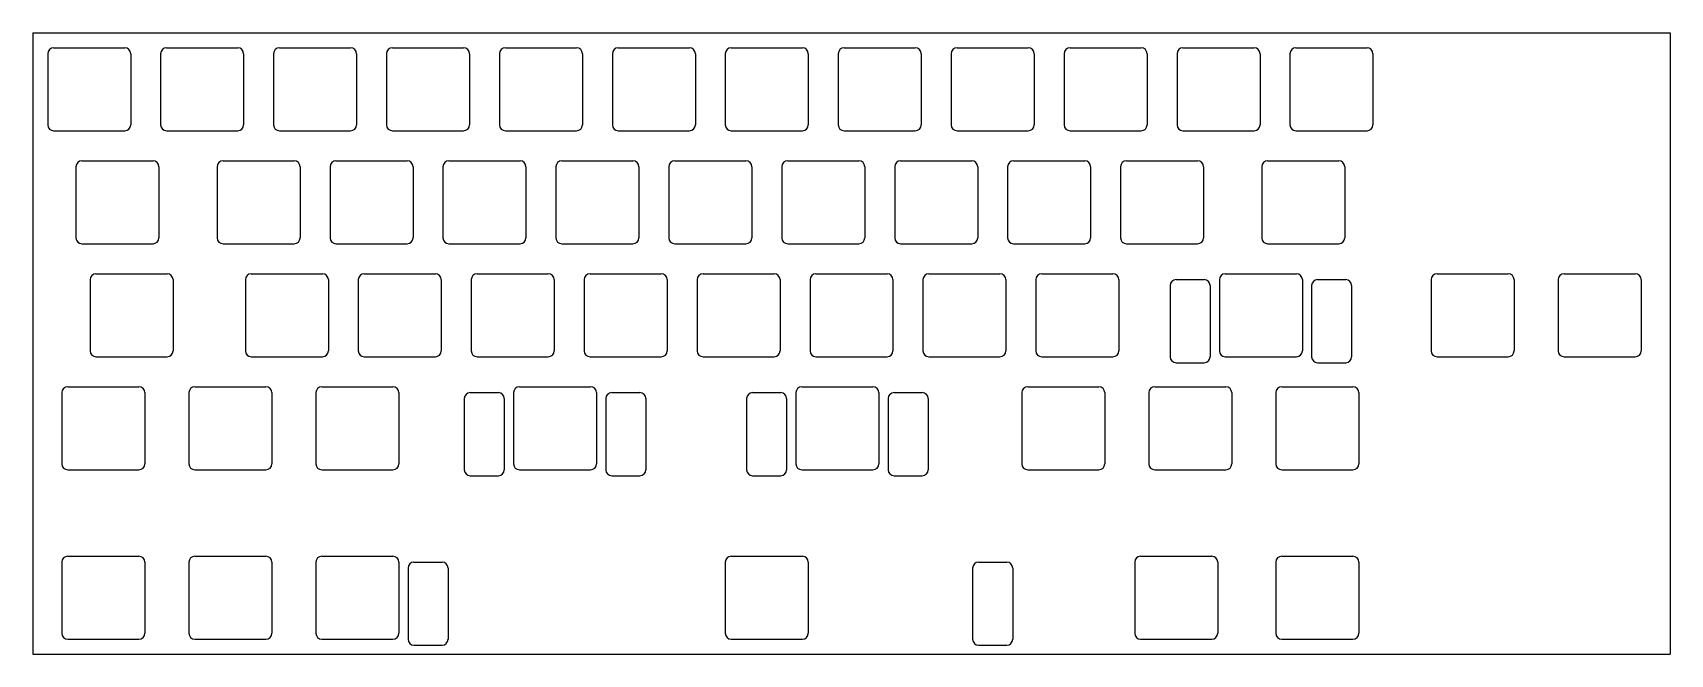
# Model space of a CAD drawing. Header units: millimetres. Extents: x 0 to 276, y -105 to 0.
import ezdxf

# ---------------------------------------------------------------- set-up
doc = ezdxf.new("R2010")
doc.units = ezdxf.units.MM

msp = doc.modelspace()

# ---------------------------------------------------------------- linework, layer by layer
for p, q in [((0, 0), (276.225, 0)), ((0, 0), (0, -104.775)), ((276.225, 0), (276.225, -104.775)), ((3.525, -2.525), (15.525, -2.525)), ((22.575, -2.525), (34.575, -2.525)), ((41.625, -2.525), (53.625, -2.525)), ((60.675, -2.525), (72.675, -2.525)), ((79.725, -2.525), (91.725, -2.525)), ((98.775, -2.525), (110.775, -2.525)), ((117.825, -2.525), (129.825, -2.525)), ((136.875, -2.525), (148.875, -2.525)), ((155.925, -2.525), (167.925, -2.525)), ((174.975, -2.525), (186.975, -2.525)), ((194.025, -2.525), (206.025, -2.525)), ((213.075, -2.525), (225.075, -2.525)), ((2.525, -3.525), (2.525, -15.525)), ((16.525, -3.525), (16.525, -15.525)), ((21.575, -3.525), (21.575, -15.525)), ((35.575, -3.525), (35.575, -15.525)), ((40.625, -3.525), (40.625, -15.525)), ((54.625, -3.525), (54.625, -15.525)), ((59.675, -3.525), (59.675, -15.525)), ((73.675, -3.525), (73.675, -15.525)), ((78.725, -3.525), (78.725, -15.525)), ((92.725, -3.525), (92.725, -15.525)), ((97.775, -3.525), (97.775, -15.525)), ((111.775, -3.525), (111.775, -15.525)), ((116.825, -3.525), (116.825, -15.525)), ((130.825, -3.525), (130.825, -15.525)), ((135.875, -3.525), (135.875, -15.525)), ((149.875, -3.525), (149.875, -15.525)), ((154.925, -3.525), (154.925, -15.525)), ((168.925, -3.525), (168.925, -15.525)), ((173.975, -3.525), (173.975, -15.525)), ((187.975, -3.525), (187.975, -15.525)), ((193.025, -3.525), (193.025, -15.525)), ((207.025, -3.525), (207.025, -15.525)), ((212.075, -3.525), (212.075, -15.525)), ((226.075, -3.525), (226.075, -15.525)), ((3.525, -16.525), (15.525, -16.525)), ((22.575, -16.525), (34.575, -16.525)), ((41.625, -16.525), (53.625, -16.525)), ((60.675, -16.525), (72.675, -16.525)), ((79.725, -16.525), (91.725, -16.525)), ((98.775, -16.525), (110.775, -16.525)), ((117.825, -16.525), (129.825, -16.525)), ((136.875, -16.525), (148.875, -16.525)), ((155.925, -16.525), (167.925, -16.525)), ((174.975, -16.525), (186.975, -16.525)), ((194.025, -16.525), (206.025, -16.525)), ((213.075, -16.525), (225.075, -16.525)), ((8.2875, -21.575), (20.2875, -21.575)), ((32.1, -21.575), (44.1, -21.575)), ((51.15, -21.575), (63.15, -21.575)), ((70.2, -21.575), (82.2, -21.575)), ((89.25, -21.575), (101.25, -21.575)), ((108.3, -21.575), (120.3, -21.575)), ((127.35, -21.575), (139.35, -21.575)), ((146.4, -21.575), (158.4, -21.575)), ((165.45, -21.575), (177.45, -21.575)), ((184.5, -21.575), (196.5, -21.575)), ((208.3125, -21.575), (220.3125, -21.575)), ((7.2875, -22.575), (7.2875, -34.575)), ((21.2875, -22.575), (21.2875, -34.575)), ((31.1, -22.575), (31.1, -34.575)), ((45.1, -22.575), (45.1, -34.575)), ((50.15, -22.575), (50.15, -34.575)), ((64.15, -22.575), (64.15, -34.575)), ((69.2, -22.575), (69.2, -34.575)), ((83.2, -22.575), (83.2, -34.575)), ((88.25, -22.575), (88.25, -34.575)), ((102.25, -22.575), (102.25, -34.575)), ((107.3, -22.575), (107.3, -34.575)), ((121.3, -22.575), (121.3, -34.575)), ((126.35, -22.575), (126.35, -34.575)), ((140.35, -22.575), (140.35, -34.575)), ((145.4, -22.575), (145.4, -34.575)), ((159.4, -22.575), (159.4, -34.575)), ((164.45, -22.575), (164.45, -34.575)), ((178.45, -22.575), (178.45, -34.575)), ((183.5, -22.575), (183.5, -34.575)), ((197.5, -22.575), (197.5, -34.575)), ((207.3125, -22.575), (207.3125, -34.575)), ((221.3125, -22.575), (221.3125, -34.575)), ((8.2875, -35.575), (20.2875, -35.575)), ((32.1, -35.575), (44.1, -35.575)), ((51.15, -35.575), (63.15, -35.575)), ((70.2, -35.575), (82.2, -35.575)), ((89.25, -35.575), (101.25, -35.575)), ((108.3, -35.575), (120.3, -35.575)), ((127.35, -35.575), (139.35, -35.575)), ((146.4, -35.575), (158.4, -35.575)), ((165.45, -35.575), (177.45, -35.575)), ((184.5, -35.575), (196.5, -35.575)), ((208.3125, -35.575), (220.3125, -35.575)), ((10.66875, -40.625), (22.66875, -40.625)), ((36.8625, -40.625), (48.8625, -40.625)), ((55.9125, -40.625), (67.9125, -40.625)), ((74.9625, -40.625), (86.9625, -40.625)), ((94.0125, -40.625), (106.0125, -40.625)), ((113.0625, -40.625), (125.0625, -40.625)), ((132.1125, -40.625), (144.1125, -40.625)), ((151.1625, -40.625), (163.1625, -40.625)), ((170.2125, -40.625), (182.2125, -40.625)), ((201.16875, -40.625), (213.16875, -40.625)), ((236.8875, -40.625), (248.8875, -40.625)), ((258.31875, -40.625), (270.31875, -40.625)), ((9.66875, -41.625), (9.66875, -53.625)), ((23.66875, -41.625), (23.66875, -53.625)), ((35.8625, -41.625), (35.8625, -53.625)), ((49.8625, -41.625), (49.8625, -53.625)), ((54.9125, -41.625), (54.9125, -53.625)), ((68.9125, -41.625), (68.9125, -53.625)), ((73.9625, -41.625), (73.9625, -53.625)), ((87.9625, -41.625), (87.9625, -53.625)), ((93.0125, -41.625), (93.0125, -53.625)), ((107.0125, -41.625), (107.0125, -53.625)), ((112.0625, -41.625), (112.0625, -53.625)), ((126.0625, -41.625), (126.0625, -53.625)), ((131.1125, -41.625), (131.1125, -53.625)), ((145.1125, -41.625), (145.1125, -53.625)), ((150.1625, -41.625), (150.1625, -53.625)), ((164.1625, -41.625), (164.1625, -53.625)), ((169.2125, -41.625), (169.2125, -53.625)), ((183.2125, -41.625), (183.2125, -53.625)), ((191.85575, -42.625), (191.85575, -54.625)), ((192.85575, -41.625), (197.60575, -41.625)), ((198.60575, -42.625), (198.60575, -54.625)), ((200.16875, -41.625), (200.16875, -53.625)), ((214.16875, -41.625), (214.16875, -53.625)), ((215.73175, -42.625), (215.73175, -54.625)), ((216.73175, -41.625), (221.48175, -41.625)), ((222.48175, -42.625), (222.48175, -54.625)), ((235.8875, -41.625), (235.8875, -53.625)), ((249.8875, -41.625), (249.8875, -53.625)), ((257.31875, -41.625), (257.31875, -53.625)), ((271.31875, -41.625), (271.31875, -53.625)), ((10.66875, -54.625), (22.66875, -54.625)), ((36.8625, -54.625), (48.8625, -54.625)), ((55.9125, -54.625), (67.9125, -54.625)), ((74.9625, -54.625), (86.9625, -54.625)), ((94.0125, -54.625), (106.0125, -54.625)), ((113.0625, -54.625), (125.0625, -54.625)), ((132.1125, -54.625), (144.1125, -54.625)), ((151.1625, -54.625), (163.1625, -54.625)), ((170.2125, -54.625), (182.2125, -54.625)), ((201.16875, -54.625), (213.16875, -54.625)), ((236.8875, -54.625), (248.8875, -54.625)), ((258.31875, -54.625), (270.31875, -54.625)), ((192.85575, -55.625), (197.60575, -55.625)), ((216.73175, -55.625), (221.48175, -55.625)), ((4.90625, -60.675), (4.90625, -72.675)), ((5.90625, -59.675), (17.90625, -59.675)), ((18.90625, -60.675), (18.90625, -72.675)), ((26.3375, -60.675), (26.3375, -72.675)), ((27.3375, -59.675), (39.3375, -59.675)), ((40.3375, -60.675), (40.3375, -72.675)), ((47.76875, -60.675), (47.76875, -72.675)), ((48.76875, -59.675), (60.76875, -59.675)), ((61.76875, -60.675), (61.76875, -72.675)), ((73.79325, -60.675), (78.54325, -60.675)), ((81.10625, -60.675), (81.10625, -72.675)), ((82.10625, -59.675), (94.10625, -59.675)), ((95.10625, -60.675), (95.10625, -72.675)), ((97.66925, -60.675), (102.41925, -60.675)), ((121.41825, -60.675), (126.16825, -60.675)), ((128.73125, -60.675), (128.73125, -72.675)), ((129.73125, -59.675), (141.73125, -59.675)), ((142.73125, -60.675), (142.73125, -72.675)), ((145.29425, -60.675), (150.04425, -60.675)), ((166.83125, -60.675), (166.83125, -72.675)), ((167.83125, -59.675), (179.83125, -59.675)), ((180.83125, -60.675), (180.83125, -72.675)), ((188.2625, -60.675), (188.2625, -72.675)), ((189.2625, -59.675), (201.2625, -59.675)), ((202.2625, -60.675), (202.2625, -72.675)), ((209.69375, -60.675), (209.69375, -72.675)), ((210.69375, -59.675), (222.69375, -59.675)), ((223.69375, -60.675), (223.69375, -72.675)), ((72.79325, -61.675), (72.79325, -73.675)), ((79.54325, -61.675), (79.54325, -73.675)), ((96.66925, -61.675), (96.66925, -73.675)), ((103.41925, -61.675), (103.41925, -73.675)), ((120.41825, -61.675), (120.41825, -73.675)), ((127.16825, -61.675), (127.16825, -73.675)), ((144.29425, -61.675), (144.29425, -73.675)), ((151.04425, -61.675), (151.04425, -73.675)), ((5.90625, -73.675), (17.90625, -73.675)), ((27.3375, -73.675), (39.3375, -73.675)), ((48.76875, -73.675), (60.76875, -73.675)), ((82.10625, -73.675), (94.10625, -73.675)), ((129.73125, -73.675), (141.73125, -73.675)), ((167.83125, -73.675), (179.83125, -73.675)), ((189.2625, -73.675), (201.2625, -73.675)), ((210.69375, -73.675), (222.69375, -73.675)), ((73.79325, -74.675), (78.54325, -74.675)), ((97.66925, -74.675), (102.41925, -74.675)), ((121.41825, -74.675), (126.16825, -74.675)), ((145.29425, -74.675), (150.04425, -74.675)), ((5.90625, -88.25), (17.90625, -88.25)), ((27.3375, -88.25), (39.3375, -88.25)), ((48.76875, -88.25), (60.76875, -88.25)), ((117.825, -88.25), (129.825, -88.25)), ((186.88125, -88.25), (198.88125, -88.25)), ((210.69375, -88.25), (222.69375, -88.25)), ((4.90625, -89.25), (4.90625, -101.25)), ((18.90625, -89.25), (18.90625, -101.25)), ((26.3375, -89.25), (26.3375, -101.25)), ((40.3375, -89.25), (40.3375, -101.25)), ((47.76875, -89.25), (47.76875, -101.25)), ((61.76875, -89.25), (61.76875, -101.25)), ((63.3, -90.25), (63.3, -102.25)), ((64.3, -89.25), (69.05, -89.25)), ((70.05, -90.25), (70.05, -102.25)), ((116.825, -89.25), (116.825, -101.25)), ((130.825, -89.25), (130.825, -101.25)), ((158.55, -90.25), (158.55, -102.25)), ((159.55, -89.25), (164.3, -89.25)), ((165.3, -90.25), (165.3, -102.25)), ((185.88125, -89.25), (185.88125, -101.25)), ((199.88125, -89.25), (199.88125, -101.25)), ((209.69375, -89.25), (209.69375, -101.25)), ((223.69375, -89.25), (223.69375, -101.25)), ((0, -104.775), (276.225, -104.775)), ((5.90625, -102.25), (17.90625, -102.25)), ((27.3375, -102.25), (39.3375, -102.25)), ((48.76875, -102.25), (60.76875, -102.25)), ((64.3, -103.25), (69.05, -103.25)), ((117.825, -102.25), (129.825, -102.25)), ((159.55, -103.25), (164.3, -103.25)), ((186.88125, -102.25), (198.88125, -102.25)), ((210.69375, -102.25), (222.69375, -102.25))]:
    msp.add_line(p, q)
for centre, start, end in [((3.525, -3.525), 90, 180), ((15.525, -3.525), 0, 90), ((22.575, -3.525), 90, 180), ((34.575, -3.525), 0, 90), ((41.625, -3.525), 90, 180), ((53.625, -3.525), 0, 90), ((60.675, -3.525), 90, 180), ((72.675, -3.525), 0, 90), ((79.725, -3.525), 90, 180), ((91.725, -3.525), 0, 90), ((98.775, -3.525), 90, 180), ((110.775, -3.525), 0, 90), ((117.825, -3.525), 90, 180), ((129.825, -3.525), 0, 90), ((136.875, -3.525), 90, 180), ((148.875, -3.525), 0, 90), ((155.925, -3.525), 90, 180), ((167.925, -3.525), 0, 90), ((174.975, -3.525), 90, 180), ((186.975, -3.525), 0, 90), ((194.025, -3.525), 90, 180), ((206.025, -3.525), 0, 90), ((213.075, -3.525), 90, 180), ((225.075, -3.525), 0, 90), ((3.525, -15.525), 180, 270), ((15.525, -15.525), 270, 360), ((22.575, -15.525), 180, 270), ((34.575, -15.525), 270, 360), ((41.625, -15.525), 180, 270), ((53.625, -15.525), 270, 360), ((60.675, -15.525), 180, 270), ((72.675, -15.525), 270, 360), ((79.725, -15.525), 180, 270), ((91.725, -15.525), 270, 360), ((98.775, -15.525), 180, 270), ((110.775, -15.525), 270, 360), ((117.825, -15.525), 180, 270), ((129.825, -15.525), 270, 360), ((136.875, -15.525), 180, 270), ((148.875, -15.525), 270, 360), ((155.925, -15.525), 180, 270), ((167.925, -15.525), 270, 360), ((174.975, -15.525), 180, 270), ((186.975, -15.525), 270, 360), ((194.025, -15.525), 180, 270), ((206.025, -15.525), 270, 360), ((213.075, -15.525), 180, 270), ((225.075, -15.525), 270, 360), ((8.2875, -22.575), 90, 180), ((20.2875, -22.575), 0, 90), ((32.1, -22.575), 90, 180), ((44.1, -22.575), 0, 90), ((51.15, -22.575), 90, 180), ((63.15, -22.575), 0, 90), ((70.2, -22.575), 90, 180), ((82.2, -22.575), 0, 90), ((89.25, -22.575), 90, 180), ((101.25, -22.575), 0, 90), ((108.3, -22.575), 90, 180), ((120.3, -22.575), 0, 90), ((127.35, -22.575), 90, 180), ((139.35, -22.575), 0, 90), ((146.4, -22.575), 90, 180), ((158.4, -22.575), 0, 90), ((165.45, -22.575), 90, 180), ((177.45, -22.575), 0, 90), ((184.5, -22.575), 90, 180), ((196.5, -22.575), 0, 90), ((208.3125, -22.575), 90, 180), ((220.3125, -22.575), 0, 90), ((8.2875, -34.575), 180, 270), ((20.2875, -34.575), 270, 360), ((32.1, -34.575), 180, 270), ((44.1, -34.575), 270, 360), ((51.15, -34.575), 180, 270), ((63.15, -34.575), 270, 360), ((70.2, -34.575), 180, 270), ((82.2, -34.575), 270, 360), ((89.25, -34.575), 180, 270), ((101.25, -34.575), 270, 360), ((108.3, -34.575), 180, 270), ((120.3, -34.575), 270, 360), ((127.35, -34.575), 180, 270), ((139.35, -34.575), 270, 360), ((146.4, -34.575), 180, 270), ((158.4, -34.575), 270, 360), ((165.45, -34.575), 180, 270), ((177.45, -34.575), 270, 360), ((184.5, -34.575), 180, 270), ((196.5, -34.575), 270, 360), ((208.3125, -34.575), 180, 270), ((220.3125, -34.575), 270, 360), ((10.66875, -41.625), 90, 180), ((22.66875, -41.625), 0, 90), ((36.8625, -41.625), 90, 180), ((48.8625, -41.625), 0, 90), ((55.9125, -41.625), 90, 180), ((67.9125, -41.625), 0, 90), ((74.9625, -41.625), 90, 180), ((86.9625, -41.625), 0, 90), ((94.0125, -41.625), 90, 180), ((106.0125, -41.625), 0, 90), ((113.0625, -41.625), 90, 180), ((125.0625, -41.625), 0, 90), ((132.1125, -41.625), 90, 180), ((144.1125, -41.625), 0, 90), ((151.1625, -41.625), 90, 180), ((163.1625, -41.625), 0, 90), ((170.2125, -41.625), 90, 180), ((182.2125, -41.625), 0, 90), ((201.16875, -41.625), 90, 180), ((213.16875, -41.625), 0, 90), ((236.8875, -41.625), 90, 180), ((248.8875, -41.625), 0, 90), ((258.31875, -41.625), 90, 180), ((270.31875, -41.625), 0, 90), ((192.85575, -42.625), 90, 180), ((197.60575, -42.625), 0, 90), ((216.73175, -42.625), 90, 180), ((221.48175, -42.625), 0, 90), ((10.66875, -53.625), 180, 270), ((22.66875, -53.625), 270, 360), ((36.8625, -53.625), 180, 270), ((48.8625, -53.625), 270, 360), ((55.9125, -53.625), 180, 270), ((67.9125, -53.625), 270, 360), ((74.9625, -53.625), 180, 270), ((86.9625, -53.625), 270, 360), ((94.0125, -53.625), 180, 270), ((106.0125, -53.625), 270, 360), ((113.0625, -53.625), 180, 270), ((125.0625, -53.625), 270, 360), ((132.1125, -53.625), 180, 270), ((144.1125, -53.625), 270, 360), ((151.1625, -53.625), 180, 270), ((163.1625, -53.625), 270, 360), ((170.2125, -53.625), 180, 270), ((182.2125, -53.625), 270, 360), ((192.85575, -54.625), 180, 270), ((197.60575, -54.625), 270, 360), ((201.16875, -53.625), 180, 270), ((213.16875, -53.625), 270, 360), ((216.73175, -54.625), 180, 270), ((221.48175, -54.625), 270, 360), ((236.8875, -53.625), 180, 270), ((248.8875, -53.625), 270, 360), ((258.31875, -53.625), 180, 270), ((270.31875, -53.625), 270, 360), ((5.90625, -60.675), 90, 180), ((17.90625, -60.675), 0, 90), ((27.3375, -60.675), 90, 180), ((39.3375, -60.675), 0, 90), ((48.76875, -60.675), 90, 180), ((60.76875, -60.675), 0, 90), ((73.79325, -61.675), 90, 180), ((78.54325, -61.675), 0, 90), ((82.10625, -60.675), 90, 180), ((94.10625, -60.675), 0, 90), ((97.66925, -61.675), 90, 180), ((102.41925, -61.675), 0, 90), ((121.41825, -61.675), 90, 180), ((126.16825, -61.675), 0, 90), ((129.73125, -60.675), 90, 180), ((141.73125, -60.675), 0, 90), ((145.29425, -61.675), 90, 180), ((150.04425, -61.675), 0, 90), ((167.83125, -60.675), 90, 180), ((179.83125, -60.675), 0, 90), ((189.2625, -60.675), 90, 180), ((201.2625, -60.675), 0, 90), ((210.69375, -60.675), 90, 180), ((222.69375, -60.675), 0, 90), ((5.90625, -72.675), 180, 270), ((17.90625, -72.675), 270, 360), ((27.3375, -72.675), 180, 270), ((39.3375, -72.675), 270, 360), ((48.76875, -72.675), 180, 270), ((60.76875, -72.675), 270, 360), ((73.79325, -73.675), 180, 270), ((78.54325, -73.675), 270, 360), ((82.10625, -72.675), 180, 270), ((94.10625, -72.675), 270, 360), ((97.66925, -73.675), 180, 270), ((102.41925, -73.675), 270, 360), ((121.41825, -73.675), 180, 270), ((126.16825, -73.675), 270, 360), ((129.73125, -72.675), 180, 270), ((141.73125, -72.675), 270, 360), ((145.29425, -73.675), 180, 270), ((150.04425, -73.675), 270, 360), ((167.83125, -72.675), 180, 270), ((179.83125, -72.675), 270, 360), ((189.2625, -72.675), 180, 270), ((201.2625, -72.675), 270, 360), ((210.69375, -72.675), 180, 270), ((222.69375, -72.675), 270, 360), ((5.90625, -89.25), 90, 180), ((17.90625, -89.25), 0, 90), ((27.3375, -89.25), 90, 180), ((39.3375, -89.25), 0, 90), ((48.76875, -89.25), 90, 180), ((60.76875, -89.25), 0, 90), ((117.825, -89.25), 90, 180), ((129.825, -89.25), 0, 90), ((186.88125, -89.25), 90, 180), ((198.88125, -89.25), 0, 90), ((210.69375, -89.25), 90, 180), ((222.69375, -89.25), 0, 90), ((64.3, -90.25), 90, 180), ((69.05, -90.25), 0, 90), ((159.55, -90.25), 90, 180), ((164.3, -90.25), 0, 90), ((5.90625, -101.25), 180, 270), ((17.90625, -101.25), 270, 360), ((27.3375, -101.25), 180, 270), ((39.3375, -101.25), 270, 360), ((48.76875, -101.25), 180, 270), ((60.76875, -101.25), 270, 360), ((117.825, -101.25), 180, 270), ((129.825, -101.25), 270, 360), ((186.88125, -101.25), 180, 270), ((198.88125, -101.25), 270, 360), ((210.69375, -101.25), 180, 270), ((222.69375, -101.25), 270, 360), ((64.3, -102.25), 180, 270), ((69.05, -102.25), 270, 360), ((159.55, -102.25), 180, 270), ((164.3, -102.25), 270, 360)]:
    msp.add_arc(centre, 1, start, end)

doc.saveas('drawing.dxf')
